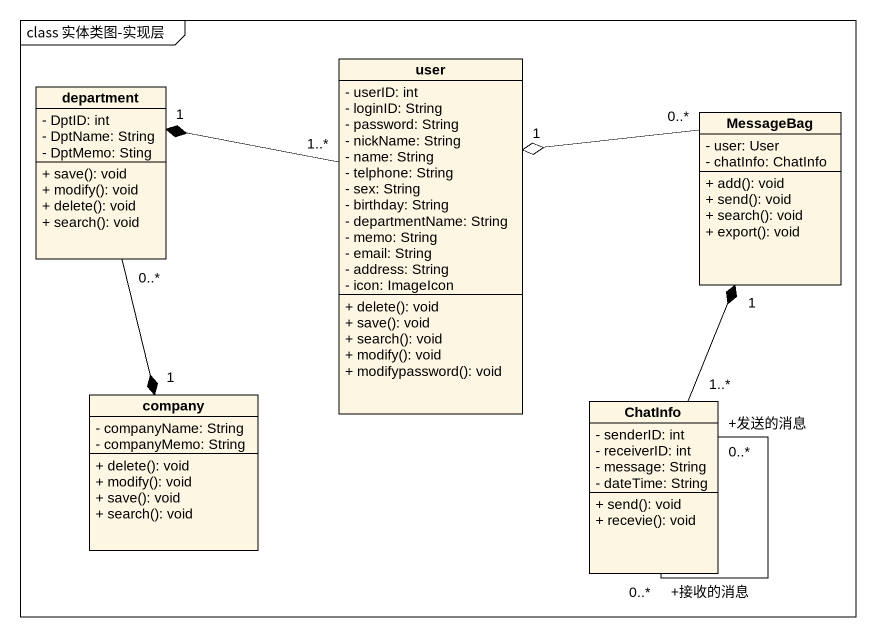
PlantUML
@startuml
mainframe class 实体类图-实现层
hide circle
hide empty members
skinparam classAttributeIconSize 0
class department {
  - DptID: int
  - DptName: String
  - DptMemo: Sting
  + save(): void
  + modify(): void
  + delete(): void
  + search(): void
}
class user {
  - userID: int
  - loginID: String
  - password: String
  - nickName: String
  - name: String
  - telphone: String
  - sex: String
  - birthday: String
  - departmentName: String
  - memo: String
  - email: String
  - address: String
  - icon: ImageIcon
  + delete(): void
  + save(): void
  + search(): void
  + modify(): void
  + modifypassword(): void
}
class MessageBag {
  - user: User
  - chatInfo: ChatInfo
  + add(): void
  + send(): void
  + search(): void
  + export(): void
}
class company {
  - companyName: String
  - companyMemo: String
  + delete(): void
  + modify(): void
  + save(): void
  + search(): void
}
class ChatInfo {
  - senderID: int
  - receiverID: int
  - message: String
  - dateTime: String
  + send(): void
  + recevie(): void
}
department "0..*" --* "1" company
user "1..*" -left-* "1" department
MessageBag "0..*" -left-o "1" user
ChatInfo "1..*" -up-* "1" MessageBag
ChatInfo "+接收的消息\n0..*" -- "+发送的消息\n0..*" ChatInfo
@enduml
